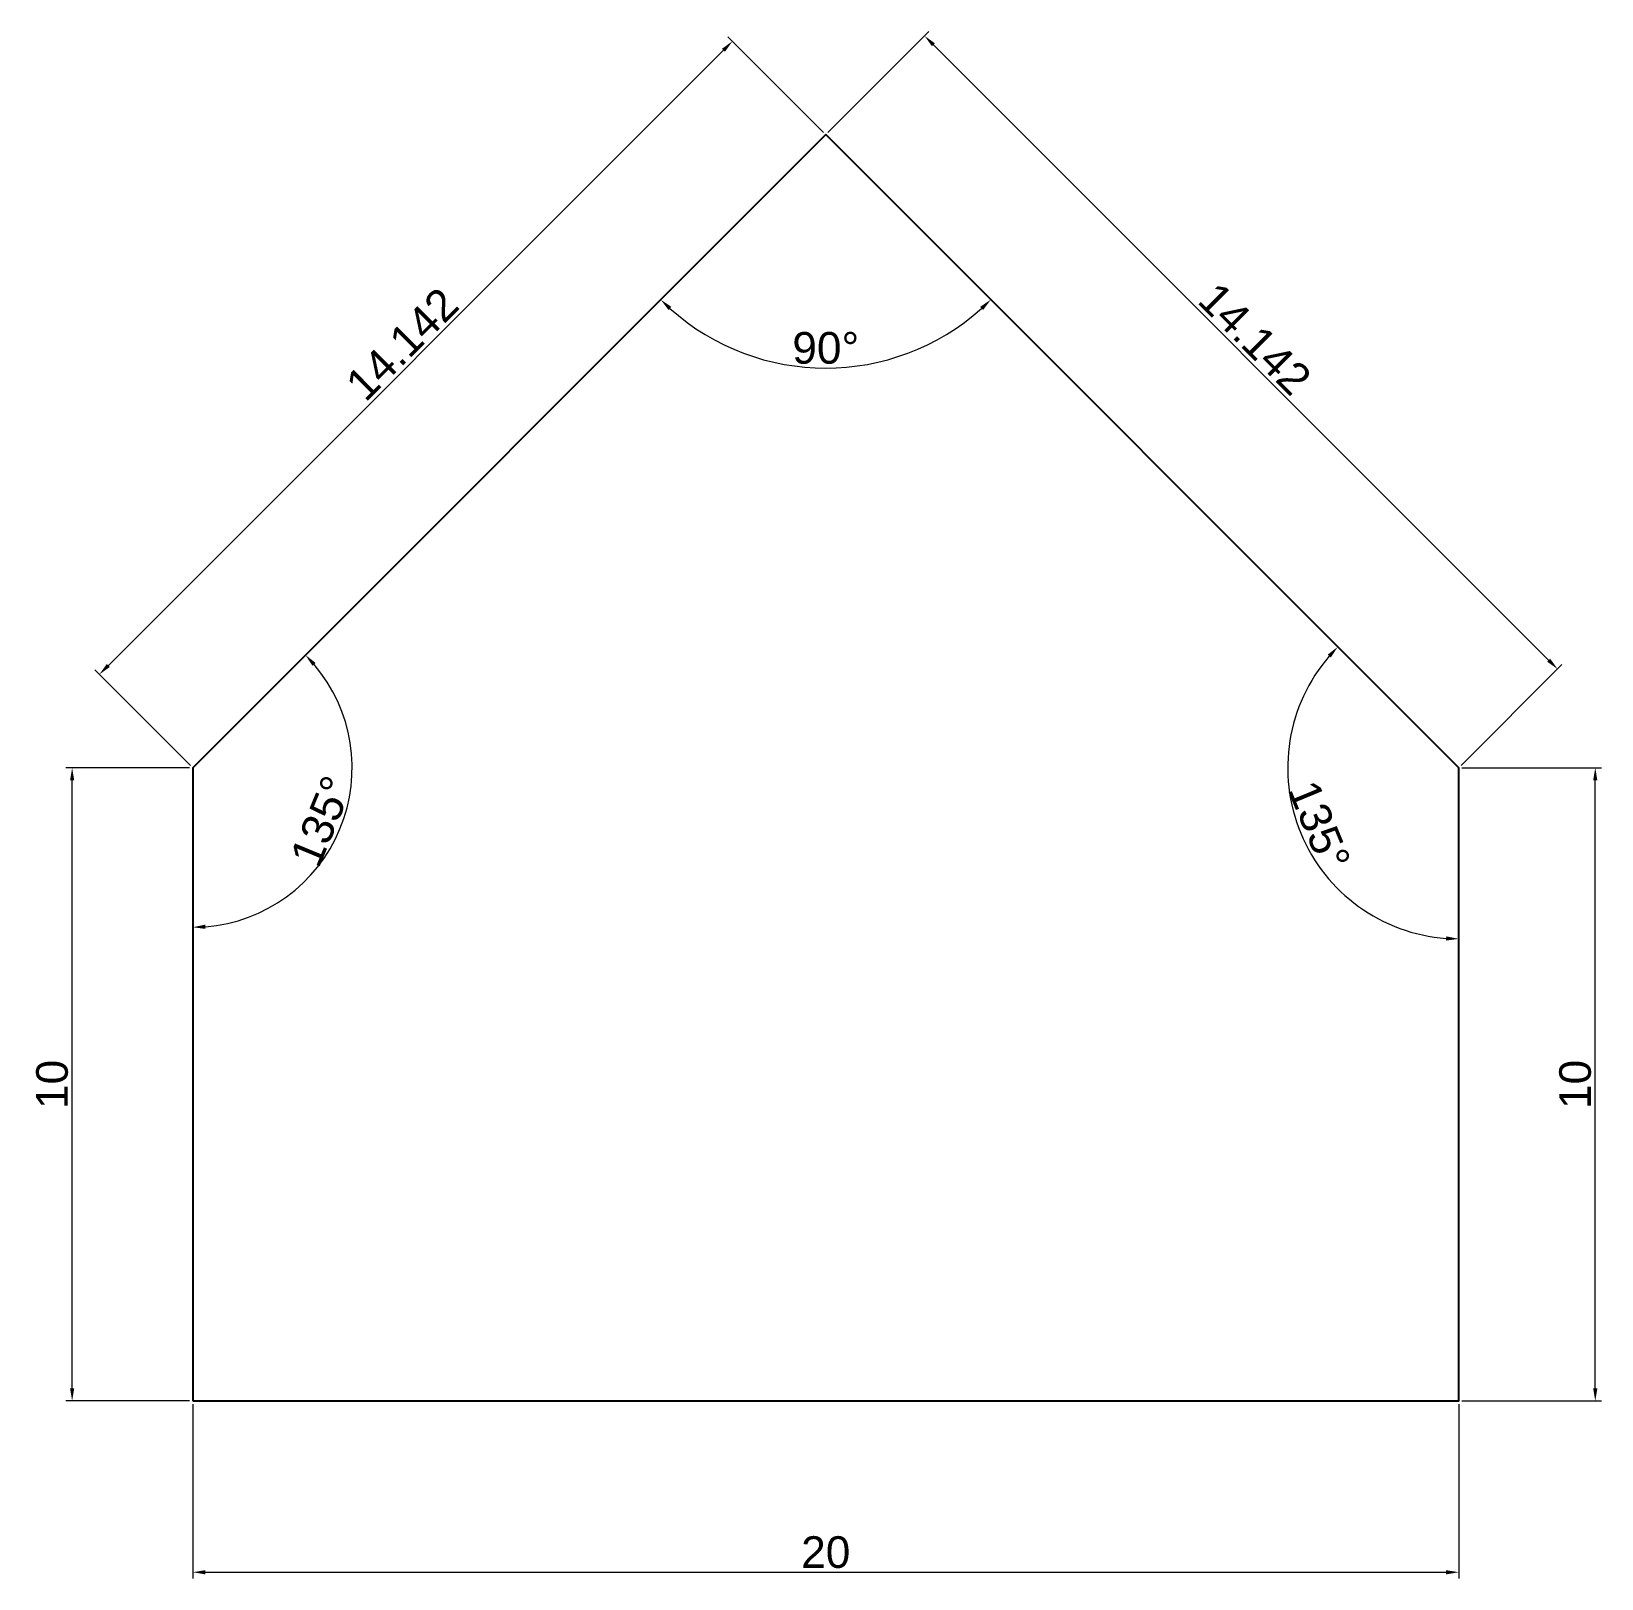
# Model space of a CAD drawing. Header units: millimetres. Extents: x -2.5 to 22.3, y -2.8 to 21.6.
import ezdxf

# ---------------------------------------------------------------- set-up
doc = ezdxf.new("R2010")
doc.units = ezdxf.units.MM
doc.header["$MEASUREMENT"] = 0
doc.layers.add('AM_5', color=3, linetype='Continuous', lineweight=15)
doc.styles.get("Standard").update_dxf_attribs({"font": 'arial.ttf'})
doc.dimstyles.new('AM_ANSI$0', dxfattribs={"dimtxt": 0.5, "dimasz": 0.2, "dimexe": 0.1, "dimexo": 0.05, "dimgap": 0.06, "dimtad": 1, "dimtoh": 1, "dimdec": 3, "dimzin": 9, "dimdsep": 46, "dimtxsty": 'Standard', "dimcen": 0, "dimclrd": 256, "dimclre": 256, "dimclrt": 2, "dimadec": 0, "dimazin": 2, "dimtp": 0.1, "dimtm": 0.1, "dimtfac": 0.71, "dimtdec": 3, "dimtofl": 0, "dimtmove": 0, "dimatfit": 3, "dimfxl": 1, "dimtolj": 1, "dimtzin": 7, "dimlwd": -1, "dimlwe": -1, "dimarcsym": 1})
doc.dimstyles.new('AM_ANSI$2', dxfattribs={"dimtxt": 0.5, "dimasz": 0.2, "dimexe": 0.1, "dimexo": 0.05, "dimgap": 0.06, "dimtad": 1, "dimtoh": 1, "dimdec": 3, "dimzin": 9, "dimdsep": 46, "dimtxsty": 'Standard', "dimcen": 0, "dimclrd": 256, "dimclre": 256, "dimclrt": 2, "dimadec": 0, "dimazin": 2, "dimtp": 0.1, "dimtm": 0.1, "dimtfac": 0.71, "dimtdec": 3, "dimtofl": 0, "dimtmove": 0, "dimatfit": 3, "dimfxl": 1, "dimtolj": 1, "dimtzin": 7, "dimlwd": -1, "dimlwe": -1, "dimarcsym": 1})

# ---------------------------------------------------------------- blocks, each defined once
blk = doc.blocks.new('*D5')
at = {"layer": 'AM_5', "transparency": 16777216}
for p, q in [((0, -0.05), (0, -2.805)), ((20, -0.05), (20, -2.805)), ((0.2, -2.705), (19.8, -2.705))]:
    blk.add_line(p, q, dxfattribs=at)
for points in [[(0.2, -2.672), (0.2, -2.738), (0, -2.705)], [(19.8, -2.672), (19.8, -2.738), (20, -2.705)]]:
    blk.add_solid(points, dxfattribs=at)
at = {"layer": 'Defpoints', "color": 0, "transparency": 16777216}
for p in [(0, 0), (20, 0), (20, -2.705)]:
    blk.add_point(p, dxfattribs=at)
at = {"layer": 'AM_5', "color": 2, "transparency": 16777216, "insert": (10, -2.39), "char_height": 0.5, "attachment_point": 5}
blk.add_mtext('\\A1;20', dxfattribs=at)
blk = doc.blocks.new('*D6')
at = {"layer": 'AM_5', "transparency": 16777216}
for p, q in [((20.05, 10), (22.256, 10)), ((22.156, 0.2), (22.156, 9.8)), ((20.05, 0), (22.256, 0))]:
    blk.add_line(p, q, dxfattribs=at)
for points in [[(22.122, 9.8), (22.189, 9.8), (22.156, 10)], [(22.122, 0.2), (22.189, 0.2), (22.156, 0)]]:
    blk.add_solid(points, dxfattribs=at)
at = {"layer": 'Defpoints', "color": 0, "transparency": 16777216}
for p in [(20, 10), (22.156, 10), (20, 0)]:
    blk.add_point(p, dxfattribs=at)
at = {"layer": 'AM_5', "color": 2, "transparency": 16777216, "insert": (21.84, 5), "char_height": 0.5, "attachment_point": 5, "rotation": 90}
blk.add_mtext('\\A1;10', dxfattribs=at)
blk = doc.blocks.new('*D7')
at = {"layer": 'AM_5', "transparency": 16777216}
for p, q in [((10.035, 20.035), (11.63, 21.63)), ((21.418, 11.701), (11.701, 21.418)), ((20.035, 10.035), (21.63, 11.63))]:
    blk.add_line(p, q, dxfattribs=at)
for points in [[(11.725, 21.442), (11.678, 21.395), (11.56, 21.56)], [(21.442, 11.725), (21.395, 11.677), (21.56, 11.56)]]:
    blk.add_solid(points, dxfattribs=at)
at = {"layer": 'Defpoints', "color": 0, "transparency": 16777216}
for p in [(11.56, 21.56), (10, 20), (20, 10)]:
    blk.add_point(p, dxfattribs=at)
at = {"layer": 'AM_5', "color": 2, "transparency": 16777216, "insert": (16.78, 16.779), "char_height": 0.5, "attachment_point": 5, "rotation": 314.9995}
blk.add_mtext('\\A1;14.142', dxfattribs=at)
blk = doc.blocks.new('*D8')
at = {"layer": 'AM_5', "transparency": 16777216}
for p, q in [((-1.333, 11.616), (8.384, 21.333)), ((9.965, 20.035), (8.455, 21.545)), ((-0.035, 10.035), (-1.545, 11.545))]:
    blk.add_line(p, q, dxfattribs=at)
for points in [[(8.361, 21.357), (8.408, 21.31), (8.526, 21.475)], [(-1.357, 11.64), (-1.31, 11.592), (-1.475, 11.475)]]:
    blk.add_solid(points, dxfattribs=at)
at = {"layer": 'Defpoints', "color": 0, "transparency": 16777216}
for p in [(8.526, 21.475), (10, 20), (0, 10)]:
    blk.add_point(p, dxfattribs=at)
at = {"layer": 'AM_5', "color": 2, "transparency": 16777216, "insert": (3.306, 16.694), "char_height": 0.5, "attachment_point": 5, "rotation": 44.9995}
blk.add_mtext('\\A1;14.142', dxfattribs=at)
blk = doc.blocks.new('*D9')
at = {"layer": 'AM_5', "transparency": 16777216}
for p, q in [((-0.05, 10), (-2.005, 10)), ((-1.905, 0.2), (-1.905, 9.8)), ((-0.05, 0), (-2.005, 0))]:
    blk.add_line(p, q, dxfattribs=at)
for points in [[(-1.938, 9.8), (-1.872, 9.8), (-1.905, 10)], [(-1.938, 0.2), (-1.872, 0.2), (-1.905, 0)]]:
    blk.add_solid(points, dxfattribs=at)
at = {"layer": 'Defpoints', "color": 0, "transparency": 16777216}
for p in [(-1.905, 10), (0, 10), (0, 0)]:
    blk.add_point(p, dxfattribs=at)
at = {"layer": 'AM_5', "color": 2, "transparency": 16777216, "insert": (-2.22, 5), "char_height": 0.5, "attachment_point": 5, "rotation": 90}
blk.add_mtext('\\A1;10', dxfattribs=at)
blk = doc.blocks.new('*D10')
at = {"layer": 'AM_5', "transparency": 16777216}
blk.add_arc((0, 10), 2.518, 274.5516, 40.4478, dxfattribs=at)
for points in [[(1.892, 11.611), (1.941, 11.656), (1.781, 11.781)], [(0.201, 7.456), (0.199, 7.523), (0, 7.482)]]:
    blk.add_solid(points, dxfattribs=at)
at = {"layer": 'Defpoints', "color": 0, "transparency": 16777216}
for p in [(10, 20), (0, 10), (0, 10), (1.781, 8.219), (0, 0)]:
    blk.add_point(p, dxfattribs=at)
at = {"layer": 'AM_5', "color": 2, "transparency": 16777216, "insert": (2.035, 9.157), "char_height": 0.5, "attachment_point": 5, "rotation": 67.4997}
blk.add_mtext('\\A1;135°', dxfattribs=at)
blk = doc.blocks.new('*D11')
at = {"layer": 'AM_5', "transparency": 16777216}
blk.add_arc((10, 20), 3.687, 228.1082, 311.8913, dxfattribs=at)
for points in [[(7.516, 17.231), (7.561, 17.28), (7.393, 17.393)], [(12.439, 17.28), (12.485, 17.231), (12.607, 17.393)]]:
    blk.add_solid(points, dxfattribs=at)
at = {"layer": 'Defpoints', "color": 0, "transparency": 16777216}
for p in [(10, 20), (10, 20), (9.046, 16.439), (0, 10), (20, 10)]:
    blk.add_point(p, dxfattribs=at)
at = {"layer": 'AM_5', "color": 2, "transparency": 16777216, "insert": (10, 16.629), "char_height": 0.5, "attachment_point": 5, "rotation": 359.9997}
blk.add_mtext('\\A1;90°', dxfattribs=at)
blk = doc.blocks.new('*D12')
at = {"layer": 'AM_5', "transparency": 16777216}
blk.add_arc((20, 10), 2.702, 139.2413, 265.7587, dxfattribs=at)
for points in [[(17.929, 11.787), (17.977, 11.742), (18.089, 11.911)], [(19.801, 7.338), (19.799, 7.272), (20, 7.298)]]:
    blk.add_solid(points, dxfattribs=at)
at = {"layer": 'Defpoints', "color": 0, "transparency": 16777216}
for p in [(10, 20), (17.298, 10), (20, 10), (20, 10), (20, 0)]:
    blk.add_point(p, dxfattribs=at)
at = {"layer": 'AM_5', "color": 2, "transparency": 16777216, "insert": (17.795, 9.087), "char_height": 0.5, "attachment_point": 5, "rotation": 292.5}
blk.add_mtext('\\A1;135°', dxfattribs=at)

msp = doc.modelspace()

# ---------------------------------------------------------------- linework, layer by layer
msp.add_lwpolyline([(0, 0), (20, 0), (20, 10), (10.0001, 19.9999), (0, 10), (0, 0)])

# ---------------------------------------------------------------- dimensions: what is measured, and where the dimension line sits
at = {"layer": 'AM_5'}
for base, p1, p2, angle, picture, middle in [((11.5598, 21.5596), (20, 10), (10.0001, 19.9999), 134.99945, '*D7', (16.7796, 16.7795)), ((8.5255, 21.4745), (0, 10), (10, 20), 44.99945, '*D8', (3.3055, 16.6945)), ((-1.905, 10), (0, 0), (0, 10), 90, '*D9', (-2.2203, 5)), ((22.1557, 10), (20, 0), (20, 10), 90, '*D6', (21.8404, 5))]:
    dim = msp.add_linear_dim(base=base, p1=p1, p2=p2, angle=angle, dimstyle='AM_ANSI$0', dxfattribs=at)
    dim.commit()
    dim.dimension.update_dxf_attribs({"geometry": picture, "text_midpoint": middle})
dim = msp.add_angular_dim_2l(base=(1.7807, 8.2193), line1=((0, 10), (0, 0)), line2=((10.0001, 19.9999), (0, 10)), dimstyle='AM_ANSI$2', override={"dimpost": ''}, dxfattribs=at)
dim.commit()
dim.dimension.update_dxf_attribs({"geometry": '*D10', "text_midpoint": (2.0351, 9.157)})
for base, line1, line2, picture, middle in [((9.0459, 16.4389), ((10.0001, 19.9999), (0, 10)), ((20, 10), (10.0001, 19.9999)), '*D11', (10.0001, 16.6286)), ((17.2976, 10), ((20, 10), (10.0001, 19.9999)), ((20, 0), (20, 10)), '*D12', (17.7947, 9.0865))]:
    dim = msp.add_angular_dim_2l(base=base, line1=line1, line2=line2, dimstyle='AM_ANSI$2', dxfattribs=at)
    dim.commit()
    dim.dimension.update_dxf_attribs({"geometry": picture, "text_midpoint": middle})
dim = msp.add_linear_dim(base=(20, -2.7049), p1=(0, 0), p2=(20, 0), angle=0, dimstyle='AM_ANSI$0', override={"dimpost": ''}, dxfattribs=at)
dim.commit()
dim.dimension.update_dxf_attribs({"geometry": '*D5', "text_midpoint": (10, -2.3897)})

doc.saveas('drawing.dxf')
